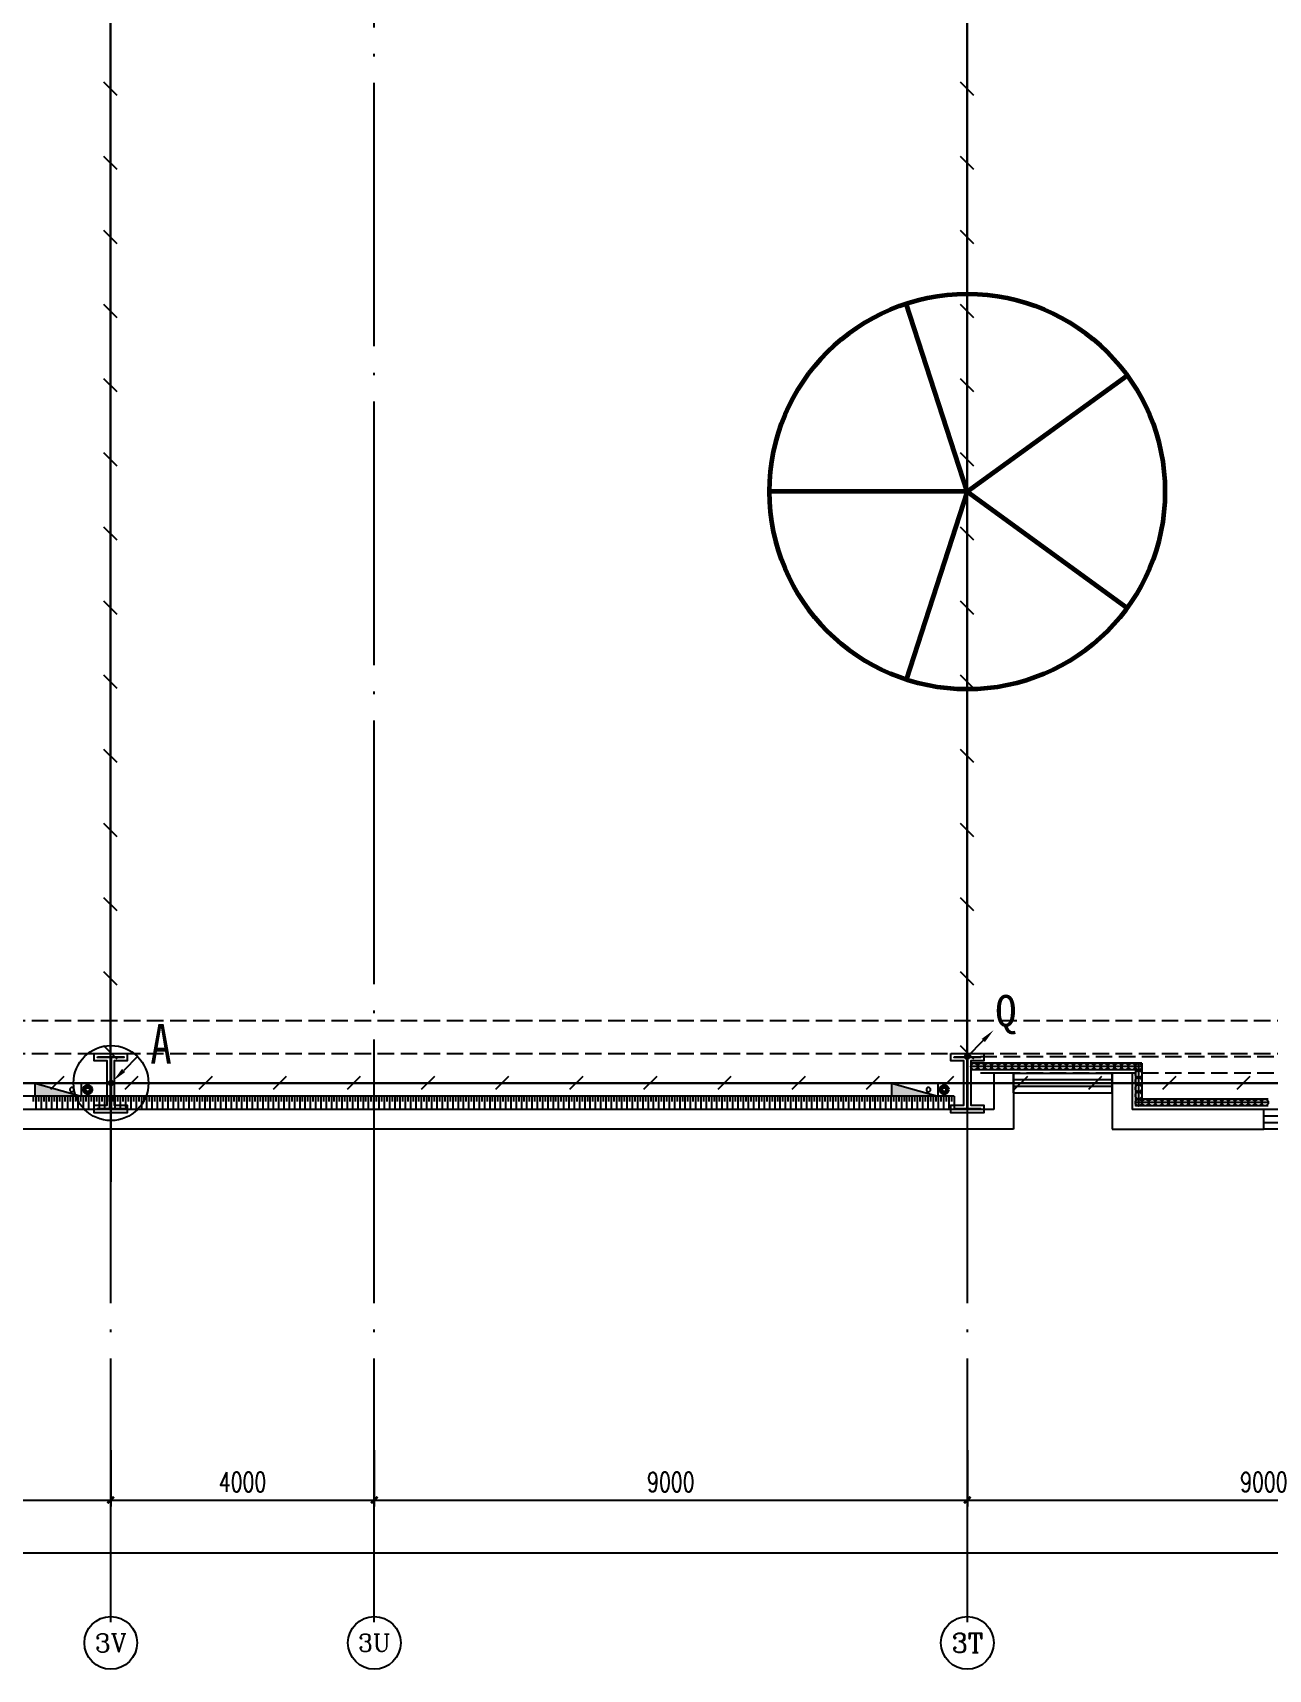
# Model space of a CAD drawing. Extents: x -1396510 to 1250330, y -1892470 to 1623980.
# Drawn here: x -296038 to -277287, y -1655320 to -1630485 of the extents above; entities that cross this region are included whole.
import ezdxf
from ezdxf.enums import TextEntityAlignment as Align

# ---------------------------------------------------------------- set-up
doc = ezdxf.new("R2010")
doc.units = 0
doc.header["$LTSCALE"] = 1000
doc.header["$MEASUREMENT"] = 0
for name, pattern in [('CENTER2', [1.125, 0.75, -0.125, 0.125, -0.125]), ('DASH', [0.35, 0.25, -0.1]), ('DOTE', [2.42, 2, -0.2, 0.02, -0.2])]:
    doc.linetypes.add(name, pattern=pattern)
doc.layers.get('Defpoints').update_dxf_attribs({"color": 210})
for name, color, linetype in [('99平面图例外参$0$A-HATCH-2', 251, 'Continuous'), ('A-AXIS-D', 1, 'Continuous'), ('A-AXIS-DOTE', 14, 'DOTE'), ('A-HATCH-2', 251, 'Continuous'), ('A-HRAIL', 173, 'Continuous'), ('A-LIN-V', 9, 'Continuous'), ('A-SFCE', 30, 'Continuous'), ('A-WINDOW', 140, 'Continuous'), ('AS-COLN', 6, 'Continuous'), ('AS-WALL', 40, 'Continuous'), ('LWIRE', 4, 'Continuous'), ('SB_ZF消火栓', 10, 'Continuous'), ('SB_ZF消火栓M', 10, 'Continuous'), ('SHTLN', 4, 'Continuous'), ('TEL_TEXT', 7, 'Continuous'), ('WIRE-接地', 4, 'Continuous'), ('WIRE-照明', 1, 'Continuous'), ('建-窗', 4, 'Continuous')]:
    doc.layers.add(name, color=color, linetype=linetype)
doc.layers.add('A-云线2', color=3, linetype='Continuous', plot=False)
doc.layers.add('LG-ZF消防', color=1, linetype='Continuous', lineweight=60)
doc.styles.add('-宋体', font='', dxfattribs={"width": 0.8})
doc.styles.add('_TCH_AXIS', font='COMPLEX', dxfattribs={"bigfont": 'GBCBIG'})
doc.styles.add('_TCH_DIM_T3', font='SIMPLEX', dxfattribs={"width": 0.705882, "bigfont": 'GBCBIG'})
doc.styles.get("Standard").update_dxf_attribs({"font": 'gbenor.shx', "bigfont": 'gbcbig.shx'})
doc.styles.add('宋体', font='')
doc.styles.get('-宋体').set_extended_font_data('SimSun')
doc.styles.get('宋体').set_extended_font_data('SimSun')
doc.dimstyles.new('_TCH_ARCH&&100', dxfattribs={"dimtxt": 297.5, "dimasz": 100, "dimexe": 100, "dimexo": 100, "dimgap": 126.25, "dimtad": 1, "dimdec": 0, "dimzin": 0, "dimdsep": 46, "dimtxsty": '_TCH_DIM_T3', "dimblk": 'ARCHTICK', "dimcen": 0.09, "dimclrt": 7, "dimazin": 2, "dimtfac": 1, "dimtdec": 0, "dimtix": 1, "dimtmove": 2, "dimatfit": 3, "dimfxl": 0, "dimtolj": 1, "dimtzin": 0, "dimarcsym": 0})

# ---------------------------------------------------------------- blocks, each defined once
blk = doc.blocks.new('4324324')
at = {"layer": 'A-HATCH-2', "color": 8, "linetype": 'DASH'}
for p, q in [((-312854, 549870), (-138054, 549870)), ((-312854, 549370), (-138054, 549370))]:
    blk.add_line(p, q, dxfattribs=at)
blk = doc.blocks.new('w4324324')
at = {"layer": 'A-HATCH-2', "color": 0, "lineweight": 60}
for q in [(-1694760, 686605), (-1697614, 684532), (-1691907, 684532), (-1696524, 681178), (-1692997, 681178)]:
    blk.add_line((-1694760, 683605), q, dxfattribs=at)
blk.add_circle((-1694760, 683605), 3000, dxfattribs=at)
blk = doc.blocks.new('342343')
at = {"layer": 'A-LIN-V', "color": 8}
blk.add_blockref('w4324324', (1030710, 81556), dxfattribs=at)
blk = doc.blocks.new('w42343243')
at = {"layer": 'A-HATCH-2', "color": 8}
blk.add_lwpolyline([(-165104, 621070), (-164604, 621070), (-164604, 620958), (-164800, 620958), (-164800, 620282), (-164604, 620282), (-164604, 620170), (-165104, 620170), (-165104, 620282), (-164908, 620282), (-164908, 620958), (-165104, 620958)], close=True, dxfattribs=at)
at = {"layer": 'AS-COLN', "color": 3}
blk.add_lwpolyline([(-165054, 621020), (-164654, 621020), (-164654, 621008), (-164850, 621008), (-164850, 620232), (-164654, 620232), (-164654, 620220), (-165054, 620220), (-165054, 620232), (-164858, 620232), (-164858, 621008), (-165054, 621008)], close=True, dxfattribs=at)
blk = doc.blocks.new('42343')
at = {"layer": 'A-WINDOW'}
for p in [(-130000, -71700), (-117000, -71700)]:
    blk.add_blockref('w42343243', p, dxfattribs=at)
blk = doc.blocks.new('A$C5D961328')
at = {"layer": 'SB_ZF消火栓'}
blk.add_hatch(color=256, dxfattribs=at).paths.add_polyline_path([(0, 40), (700, 40), (700, 240)])
for p, q in [((700, 240), (0, 240)), ((0, 240), (0, 40)), ((700, 240), (0, 40)), ((0, 40), (700, 40)), ((700, 240), (700, 40))]:
    blk.add_line(p, q, dxfattribs=at)
at = {"layer": 'SB_ZF消火栓', "color": 1}
blk.add_circle((140, 140), 32.5, dxfattribs=at)
blk = doc.blocks.new('we42342343234')
at = {"layer": 'LG-ZF消防'}
for centre in [(-295204, 548820), (-282204, 548820)]:
    blk.add_circle(centre, 50, dxfattribs=at)
at = {"layer": 'SB_ZF消火栓M', "xscale": -1}
for p in [(-295304, 548680), (-282304, 548680)]:
    blk.add_blockref('A$C5D961328', p, dxfattribs=at)
blk = doc.blocks.new('_ArchTick')
at = {"color": 0, "linetype": 'ByBlock', "const_width": 0.4}
blk.add_lwpolyline([(-0.5, -0.5), (0.5, 0.5)], dxfattribs=at)
blk = doc.blocks.new('*D5800')
at = {"layer": 'A-AXIS-D', "color": 0, "lineweight": -2, "transparency": 16777216}
for p, q in [((9000, -77370), (9000, -78228)), ((18000, -77370), (18000, -78228)), ((9000, -78128), (18000, -78128))]:
    blk.add_line(p, q, dxfattribs=at)
at = {"layer": 'Defpoints', "color": 0, "transparency": 16777216}
for p in [(9000, -77270), (18000, -77270), (18000, -78128)]:
    blk.add_point(p, dxfattribs=at)
at = {"layer": 'A-AXIS-D', "color": 0, "lineweight": -2, "transparency": 16777216, "xscale": 100, "yscale": 100, "zscale": 100, "rotation": 180}
blk.add_blockref('_ArchTick', (9000, -78128), dxfattribs=at)
at = {"layer": 'A-AXIS-D', "color": 0, "lineweight": -2, "transparency": 16777216, "xscale": 100, "yscale": 100, "zscale": 100}
blk.add_blockref('_ArchTick', (18000, -78128), dxfattribs=at)
at = {"layer": 'A-AXIS-D', "color": 7, "transparency": 16777216, "insert": (13500, -77853), "char_height": 297.5, "attachment_point": 5, "style": '_TCH_DIM_T3'}
blk.add_mtext('\\A1;9000', dxfattribs=at)
blk = doc.blocks.new('*D5801')
at = {"layer": 'A-AXIS-D', "color": 0, "lineweight": -2, "transparency": 16777216}
for p, q in [((18000, -77370), (18000, -78228)), ((22000, -77370), (22000, -78228)), ((18000, -78128), (22000, -78128))]:
    blk.add_line(p, q, dxfattribs=at)
at = {"layer": 'Defpoints', "color": 0, "transparency": 16777216}
for p in [(18000, -77270), (22000, -77270), (22000, -78128)]:
    blk.add_point(p, dxfattribs=at)
at = {"layer": 'A-AXIS-D', "color": 0, "lineweight": -2, "transparency": 16777216, "xscale": 100, "yscale": 100, "zscale": 100, "rotation": 180}
blk.add_blockref('_ArchTick', (18000, -78128), dxfattribs=at)
at = {"layer": 'A-AXIS-D', "color": 0, "lineweight": -2, "transparency": 16777216, "xscale": 100, "yscale": 100, "zscale": 100}
blk.add_blockref('_ArchTick', (22000, -78128), dxfattribs=at)
at = {"layer": 'A-AXIS-D', "color": 7, "transparency": 16777216, "insert": (20000, -77853), "char_height": 297.5, "attachment_point": 5, "style": '_TCH_DIM_T3'}
blk.add_mtext('\\A1;4000', dxfattribs=at)
blk = doc.blocks.new('*D5802')
at = {"layer": 'A-AXIS-D', "color": 0, "lineweight": -2, "transparency": 16777216}
for p, q in [((22000, -77370), (22000, -78228)), ((31000, -77370), (31000, -78228)), ((22000, -78128), (31000, -78128))]:
    blk.add_line(p, q, dxfattribs=at)
at = {"layer": 'Defpoints', "color": 0, "transparency": 16777216}
for p in [(22000, -77270), (31000, -77270), (31000, -78128)]:
    blk.add_point(p, dxfattribs=at)
at = {"layer": 'A-AXIS-D', "color": 0, "lineweight": -2, "transparency": 16777216, "xscale": 100, "yscale": 100, "zscale": 100, "rotation": 180}
blk.add_blockref('_ArchTick', (22000, -78128), dxfattribs=at)
at = {"layer": 'A-AXIS-D', "color": 0, "lineweight": -2, "transparency": 16777216, "xscale": 100, "yscale": 100, "zscale": 100}
blk.add_blockref('_ArchTick', (31000, -78128), dxfattribs=at)
at = {"layer": 'A-AXIS-D', "color": 7, "transparency": 16777216, "insert": (26500, -77853), "char_height": 297.5, "attachment_point": 5, "style": '_TCH_DIM_T3'}
blk.add_mtext('\\A1;9000', dxfattribs=at)
blk = doc.blocks.new('*D5803')
at = {"layer": 'A-AXIS-D', "color": 0, "lineweight": -2, "transparency": 16777216}
for p, q in [((31000, -77370), (31000, -78228)), ((40000, -77370), (40000, -78228)), ((31000, -78128), (40000, -78128))]:
    blk.add_line(p, q, dxfattribs=at)
at = {"layer": 'Defpoints', "color": 0, "transparency": 16777216}
for p in [(31000, -77270), (40000, -77270), (40000, -78128)]:
    blk.add_point(p, dxfattribs=at)
at = {"layer": 'A-AXIS-D', "color": 0, "lineweight": -2, "transparency": 16777216, "xscale": 100, "yscale": 100, "zscale": 100, "rotation": 180}
blk.add_blockref('_ArchTick', (31000, -78128), dxfattribs=at)
at = {"layer": 'A-AXIS-D', "color": 0, "lineweight": -2, "transparency": 16777216, "xscale": 100, "yscale": 100, "zscale": 100}
blk.add_blockref('_ArchTick', (40000, -78128), dxfattribs=at)
at = {"layer": 'A-AXIS-D', "color": 7, "transparency": 16777216, "insert": (35500, -77853), "char_height": 297.5, "attachment_point": 5, "style": '_TCH_DIM_T3'}
blk.add_mtext('\\A1;9000', dxfattribs=at)
blk = doc.blocks.new('*D5830')
at = {"layer": 'A-AXIS-D', "color": 0, "lineweight": -2, "transparency": 16777216}
for p, q in [((-900, -77470), (-900, -79028)), ((184800, -77470), (184800, -79028)), ((-900, -78928), (184800, -78928))]:
    blk.add_line(p, q, dxfattribs=at)
at = {"layer": 'Defpoints', "color": 0, "transparency": 16777216}
for p in [(-900, -77370), (184800, -77370), (184800, -78928)]:
    blk.add_point(p, dxfattribs=at)
at = {"layer": 'A-AXIS-D', "color": 0, "lineweight": -2, "transparency": 16777216, "xscale": 100, "yscale": 100, "zscale": 100, "rotation": 180}
blk.add_blockref('_ArchTick', (-900, -78928), dxfattribs=at)
at = {"layer": 'A-AXIS-D', "color": 0, "lineweight": -2, "transparency": 16777216, "xscale": 100, "yscale": 100, "zscale": 100}
blk.add_blockref('_ArchTick', (184800, -78928), dxfattribs=at)
at = {"layer": 'A-AXIS-D', "color": 7, "transparency": 16777216, "insert": (91950, -78653), "char_height": 297.5, "attachment_point": 5, "style": '_TCH_DIM_T3'}
blk.add_mtext('\\A1;185700', dxfattribs=at)
blk = doc.blocks.new('WINDOW2DLIB$DYNSTYLE$00000005')
at = {"color": 0}
for points in [[(-0.5, 0.5), (-0.5, -0.5)], [(-0.5, 0.5), (0.5, 0.5)], [(0.5, -0.5), (0.5, 0.5)], [(0.5, 0.1667), (-0.5, 0.1667)], [(0.5, -0.1667), (-0.5, -0.1667)], [(-0.5, -0.5), (0.5, -0.5)]]:
    blk.add_lwpolyline(points, dxfattribs=at)
blk = doc.blocks.new('99平面图例外参$0$$LinePat$填挖边坡')
at = {"color": 0}
for p, q in [((0, 0), (0, -1500)), ((300, 0), (300, -600))]:
    blk.add_line(p, q, dxfattribs=at)
at = {"layer": 'Defpoints', "color": 0}
blk.add_point((600, 0), dxfattribs=at)
blk = doc.blocks.new('99平面图例外参$0$$LinePat$圆环')
for points in [[(0, 150), (300, 150)], [(0, 0), (300, 0)], [(0, -150), (300, -150)]]:
    blk.add_lwpolyline(points)
at = {"color": 0}
blk.add_circle((150, 0), 150, dxfattribs=at)
blk = doc.blocks.new('$TelecSys$00000008')
blk.add_line((0.4, 0.4), (-0.4, -0.4))
blk = doc.blocks.new('$TelecSys$00000078')
for p, q in [((1.15, 1.15), (0.55, 0.55)), ((0.104, 0.104), (0.104, 0.104)), ((-0.104, -0.104), (-0.104, -0.104))]:
    blk.add_line(p, q)
at = {"const_width": 0.142}
blk.add_lwpolyline([(-0.071, 0, 1), (0.071, 0, 1)], format="xyb", close=True, dxfattribs=at)
blk.add_solid([(0.62, 0.48), (0.48, 0.62), (0.1, 0.1)])
at = {"width": 0.8, "flags": 9}
blk.add_attdef('A', (0, 0), '', height=0.00002, dxfattribs=at)
blk = doc.blocks.new('$TelecSys$00000079')
for p, q in [((0.7, 0.7), (0, 0)), ((0.104, 0.104), (0.104, 0.104)), ((-0.104, -0.104), (-0.104, -0.104))]:
    blk.add_line(p, q)
at = {"const_width": 0.142}
blk.add_lwpolyline([(-0.071, 0, 1), (0.071, 0, 1)], format="xyb", close=True, dxfattribs=at)
blk.add_solid([(0.63, 0.77), (0.77, 0.63), (1.15, 1.15)])
at = {"width": 0.8, "flags": 9}
blk.add_attdef('A', (0, 0), '', height=0.00002, dxfattribs=at)
blk = doc.blocks.new('世赫3#厂房一层0821')
at = {"layer": 'A-AXIS-D'}
for centre in [(18000, -80296), (22000, -80296), (31000, -80296)]:
    blk.add_circle(centre, 400, dxfattribs=at)
at = {"layer": 'A-AXIS-DOTE', "color": 8, "ltscale": 2}
for p, q in [((18000, -79980), (18000, 5504)), ((22000, -79980), (22000, 5500)), ((31000, -79980), (31000, 5500)), ((190814.2, -71800), (-5155.8, -71800))]:
    blk.add_line(p, q, dxfattribs=at)
at = {"layer": 'A-LIN-V'}
for q in [(-400, -72000.1), (30800, -72188)]:
    blk.add_line((30800, -72000.1), q, dxfattribs=at)
at = {"layer": 'A-SFCE', "color": 2, "linetype": 'DASH'}
for p, q in [((39850, -71400.1), (31150, -71400.1)), ((39850, -71650.1), (31150, -71650.1))]:
    blk.add_line(p, q, dxfattribs=at)
at = {"layer": 'AS-WALL'}
for p, q in [((31700, -71650), (31400, -71650)), ((31400, -71650), (31400, -72200.1)), ((31700, -71950), (31700, -71650)), ((33500, -71650), (33200, -71650)), ((33200, -71650), (33200, -71950)), ((33500, -71650), (33500, -72200.1)), ((31700, -71950), (31700, -72500.1)), ((33200, -71950), (33200, -72200)), ((31400, -72200.1), (-600, -72200.1)), ((33200, -72200), (33200, -72200)), ((33200, -72200), (33200, -72500)), ((35500, -72200.1), (33500, -72200.1)), ((35500, -72500.1), (35500, -72200.1)), ((31700, -72500.1), (-900, -72500.1)), ((33200, -72500), (33350, -72500)), ((33350, -72500.1), (35500, -72500.1))]:
    blk.add_line(p, q, dxfattribs=at)
at = {"layer": '99平面图例外参$0$A-HATCH-2', "color": 203, "xscale": -0.1335034007147995, "yscale": 0.1333333333333333, "zscale": 0.1333333333333333, "rotation": 9.563318506210876e-10}
for p in [(16862.2, -72000.1), (16942.3, -72000.1), (17022.4, -72000.1), (17102.6, -72000.1), (17182.7, -72000.1), (17262.8, -72000.1), (17342.9, -72000.1), (17423, -72000.1), (17503.1, -72000.1), (17583.2, -72000.1), (17663.3, -72000.1), (17743.4, -72000.1), (17823.5, -72000.1), (17903.6, -72000.1), (17983.7, -72000.1), (18063.8, -72000.1), (18143.9, -72000.1), (18224, -72000.1), (18304.1, -72000.1), (18384.2, -72000.1), (18464.3, -72000.1), (18544.4, -72000.1), (18624.5, -72000.1), (18704.6, -72000.1), (18784.7, -72000.1), (18864.8, -72000.1), (18944.9, -72000.1), (19025, -72000.1), (19105.1, -72000.1), (19185.2, -72000.1), (19265.3, -72000.1), (19345.4, -72000.1), (19425.5, -72000.1), (19505.6, -72000.1), (19585.7, -72000.1), (19665.8, -72000.1), (19745.9, -72000.1), (19826, -72000.1), (19906.1, -72000.1), (19986.2, -72000.1), (20066.3, -72000.1), (20146.4, -72000.1), (20226.5, -72000.1), (20306.6, -72000.1), (20386.7, -72000.1), (20466.8, -72000.1), (20546.9, -72000.1), (20627, -72000.1), (20707.1, -72000.1), (20787.2, -72000.1), (20867.3, -72000.1), (20947.4, -72000.1), (21027.6, -72000.1), (21107.7, -72000.1), (21187.8, -72000.1), (21267.9, -72000.1), (21348, -72000.1), (21428.1, -72000.1), (21508.2, -72000.1), (21588.3, -72000.1), (21668.4, -72000.1), (21748.5, -72000.1), (21828.6, -72000.1), (21908.7, -72000.1), (21988.8, -72000.1), (22068.9, -72000.1), (22149, -72000.1), (22229.1, -72000.1), (22309.2, -72000.1), (22389.3, -72000.1), (22469.4, -72000.1), (22549.5, -72000.1), (22629.6, -72000.1), (22709.7, -72000.1), (22789.8, -72000.1), (22869.9, -72000.1), (22950, -72000.1), (23030.1, -72000.1), (23110.2, -72000.1), (23190.3, -72000.1), (23270.4, -72000.1), (23350.5, -72000.1), (23430.6, -72000.1), (23510.7, -72000.1), (23590.8, -72000.1), (23670.9, -72000.1), (23751, -72000.1), (23831.1, -72000.1), (23911.2, -72000.1), (23991.3, -72000.1), (24071.4, -72000.1), (24151.5, -72000.1), (24231.6, -72000.1), (24311.7, -72000.1), (24391.8, -72000.1), (24471.9, -72000.1), (24552, -72000.1), (24632.1, -72000.1), (24712.2, -72000.1), (24792.3, -72000.1), (24872.4, -72000.1), (24952.6, -72000.1), (25032.7, -72000.1), (25112.8, -72000.1), (25192.9, -72000.1), (25273, -72000.1), (25353.1, -72000.1), (25433.2, -72000.1), (25513.3, -72000.1), (25593.4, -72000.1), (25673.5, -72000.1), (25753.6, -72000.1), (25833.7, -72000.1), (25913.8, -72000.1), (25993.9, -72000.1), (26074, -72000.1), (26154.1, -72000.1), (26234.2, -72000.1), (26314.3, -72000.1), (26394.4, -72000.1), (26474.5, -72000.1), (26554.6, -72000.1), (26634.7, -72000.1), (26714.8, -72000.1), (26794.9, -72000.1), (26875, -72000.1), (26955.1, -72000.1), (27035.2, -72000.1), (27115.3, -72000.1), (27195.4, -72000.1), (27275.5, -72000.1), (27355.6, -72000.1), (27435.7, -72000.1), (27515.8, -72000.1), (27595.9, -72000.1), (27676, -72000.1), (27756.1, -72000.1), (27836.2, -72000.1), (27916.3, -72000.1), (27996.4, -72000.1), (28076.5, -72000.1), (28156.6, -72000.1), (28236.7, -72000.1), (28316.8, -72000.1), (28396.9, -72000.1), (28477, -72000.1), (28557.1, -72000.1), (28637.2, -72000.1), (28717.3, -72000.1), (28797.4, -72000.1), (28877.6, -72000.1), (28957.7, -72000.1), (29037.8, -72000.1), (29117.9, -72000.1), (29198, -72000.1), (29278.1, -72000.1), (29358.2, -72000.1), (29438.3, -72000.1), (29518.4, -72000.1), (29598.5, -72000.1), (29678.6, -72000.1), (29758.7, -72000.1), (29838.8, -72000.1), (29918.9, -72000.1), (29999, -72000.1), (30079.1, -72000.1), (30159.2, -72000.1), (30239.3, -72000.1), (30319.4, -72000.1), (30399.5, -72000.1), (30479.6, -72000.1), (30559.7, -72000.1), (30639.8, -72000.1), (30719.9, -72000.1), (30800, -72000.1)]:
    blk.add_blockref('99平面图例外参$0$$LinePat$填挖边坡', p, dxfattribs=at)
at = {"layer": 'A-HRAIL', "yscale": 0.3333333333111111, "zscale": 0.3333333333111111}
for p, xscale, rotation in [((31157.8, -71549.9), 0.3461333288160676, 180), ((31261.7, -71549.9), 0.3461333288160676, 180), ((31365.5, -71549.9), 0.3461333288160676, 180), ((31469.4, -71549.9), 0.3461333288160676, 180), ((31573.2, -71549.9), 0.3461333288160676, 180), ((31677, -71549.9), 0.3461333288160676, 180), ((31780.9, -71549.9), 0.3461333288160676, 180), ((31884.7, -71549.9), 0.3461333288160676, 180), ((31988.6, -71549.9), 0.3461333288160676, 180), ((32092.4, -71549.9), 0.3461333288160676, 180), ((32196.2, -71549.9), 0.3461333288160676, 180), ((32300.1, -71549.9), 0.3461333288160676, 180), ((32403.9, -71549.9), 0.3461333288160676, 180), ((32507.8, -71549.9), 0.3461333288160676, 180), ((32611.6, -71549.9), 0.3461333288160676, 180), ((32715.4, -71549.9), 0.3461333288160676, 180), ((32819.3, -71549.9), 0.3461333288160676, 180), ((32923.1, -71549.9), 0.3461333288160676, 180), ((33027, -71549.9), 0.3461333288160676, 180), ((33130.8, -71549.9), 0.3461333288160676, 180), ((33234.6, -71549.9), 0.3461333288160676, 180), ((33338.5, -71549.9), 0.3461333288160676, 180), ((33442.3, -71549.9), 0.3461333288160676, 180), ((33546.2, -71549.9), 0.3461333288160676, 180), ((33650, -71549.9), 0.3461333288160676, 180), ((33600, -71499.9), 0.3611111226889233, 270), ((33600, -71608.3), 0.3611111226889233, 270), ((33600, -71716.6), 0.3611111226889233, 270), ((33600, -71824.9), 0.3611111226889233, 270), ((33600, -71933.3), 0.3611111226889233, 270), ((33600, -72041.6), 0.3611111226889233, 270), ((33650.8, -72093.9), 0.3361633151507422, 180.0000000002036), ((33751.7, -72093.9), 0.3361633151507422, 180.0000000002036), ((33852.5, -72093.9), 0.3361633151507422, 180.0000000002036), ((33953.4, -72093.9), 0.3361633151507422, 180.0000000002036), ((34054.2, -72093.9), 0.3361633151507422, 180.0000000002036), ((34155.1, -72093.9), 0.3361633151507422, 180.0000000002036), ((34255.9, -72093.9), 0.3361633151507422, 180.0000000002036), ((34356.8, -72093.9), 0.3361633151507422, 180.0000000002036), ((34457.6, -72093.9), 0.3361633151507422, 180.0000000002036), ((34558.5, -72093.9), 0.3361633151507422, 180.0000000002036), ((34659.3, -72093.9), 0.3361633151507422, 180.0000000002036), ((34760.2, -72093.9), 0.3361633151507422, 180.0000000002036), ((34861, -72093.9), 0.3361633151507422, 180.0000000002036), ((34961.9, -72093.9), 0.3361633151507422, 180.0000000002036), ((35062.7, -72093.9), 0.3361633151507422, 180.0000000002036), ((35163.6, -72093.9), 0.3361633151507422, 180.0000000002036), ((35264.4, -72093.9), 0.3361633151507422, 180.0000000002036), ((35365.3, -72093.9), 0.3361633151507422, 180.0000000002036), ((35466.1, -72093.9), 0.3361633151507422, 180.0000000002036), ((35567, -72093.9), 0.3361633151507422, 180.0000000002036)]:
    blk.add_blockref('99平面图例外参$0$$LinePat$圆环', p, dxfattribs=dict(at, xscale=xscale, rotation=rotation))
at = {"layer": 'A-LIN-V', "color": 8, "rotation": 90}
blk.add_blockref('342343', (796160.7, 601225), dxfattribs=at)
at = {"layer": 'A-WINDOW'}
for name in ['42343', '4324324']:
    blk.add_blockref(name, (312854.2, -620720), dxfattribs=at)
at = {"layer": 'SB_ZF消火栓'}
blk.add_blockref('we42342343234', (312854.2, -620720), dxfattribs=at)
at = {"layer": '建-窗', "yscale": -300, "zscale": 300}
for p, xscale, rotation in [((32450, -71800), -1500, 180.0000000000445), ((42100, -72350.1), 13200, 179.9999999996995)]:
    blk.add_blockref('WINDOW2DLIB$DYNSTYLE$00000005', p, dxfattribs=dict(at, xscale=xscale, rotation=rotation))
at = {"layer": 'A-AXIS-D', "color": 7, "style": '_TCH_AXIS'}
for s, height, p, p2 in [('3V', 276.42, (17756.5, -80434.2), (18243.5, -80434.2)), ('3U', 265.5, (21753.5, -80428.8), (22246.5, -80428.8)), ('3T', 294.28, (30761.8, -80443.2), (31238.2, -80443.2))]:
    blk.add_text(s, height=height, dxfattribs=at).set_placement(p, p2, align=Align.FIT)
at = {"layer": 'A-AXIS-D'}
for base, p1, p2, picture, middle in [((184800, -78927.8), (-900, -77369.8), (184800, -77369.8), '*D5830', (91950, -78652.8)), ((18000, -78127.8), (9000, -77269.8), (18000, -77269.8), '*D5800', (13500, -77852.8)), ((22000, -78127.8), (18000, -77269.8), (22000, -77269.8), '*D5801', (20000, -77852.8)), ((31000, -78127.8), (22000, -77269.8), (31000, -77269.8), '*D5802', (26500, -77852.8)), ((40000, -78127.8), (31000, -77269.8), (40000, -77269.8), '*D5803', (35500, -77852.8))]:
    dim = blk.add_linear_dim(base=base, p1=p1, p2=p2, angle=0, dimstyle='_TCH_ARCH&&100', dxfattribs=at)
    dim.commit()
    dim.dimension.update_dxf_attribs({"geometry": picture, "text_midpoint": middle, "dimtype": 161})

msp = doc.modelspace()

# ---------------------------------------------------------------- linework, layer by layer
at = {"layer": 'WIRE-接地', "linetype": 'CENTER2', "const_width": 35}
for points in [[(-312858.2, -1646424), (-128850.2, -1646424), (-128850.2, -1574624), (-294858.2, -1574624)], [(-294858.2, -1574624), (-294858.2, -1646424)], [(-281858.2, -1574624), (-281858.2, -1646424)], [(-294850.2, -1647924), (-294850.2, -1646424)]]:
    msp.add_lwpolyline(points, dxfattribs=at)
at = {"layer": 'WIRE-照明', "color": 6, "linetype": 'Continuous'}
msp.add_circle((-294850.2, -1646424), 569.2, dxfattribs=at)

# ---------------------------------------------------------------- block references
at = {"layer": 'A-云线2'}
msp.add_blockref('世赫3#厂房一层0821', (-312854.2, -1574624), dxfattribs=at)
at = {"layer": 'LWIRE', "xscale": -350, "yscale": 350, "zscale": 350, "rotation": 270}
msp.add_blockref('$TelecSys$00000079', (-281858.2, -1646024), dxfattribs=at)
at = {"layer": 'LWIRE', "xscale": 350, "yscale": 350, "zscale": 350}
msp.add_blockref('$TelecSys$00000078', (-294850.2, -1646424), dxfattribs=at)
at = {"layer": 'SHTLN', "xscale": 250, "yscale": 250, "zscale": 250, "rotation": 269.9999999999998}
for p in [(-294858.2, -1631336.5), (-281858.2, -1631336.5), (-294858.2, -1632461.5), (-281858.2, -1632461.5), (-294858.2, -1633586.5), (-281858.2, -1633586.5), (-294858.2, -1634711.5), (-281858.2, -1634711.5), (-294858.2, -1635836.5), (-281858.2, -1635836.5), (-294858.2, -1636961.5), (-281858.2, -1636961.5), (-294858.2, -1638086.5), (-281858.2, -1638086.5), (-294858.2, -1639211.5), (-281858.2, -1639211.5), (-294858.2, -1640336.5), (-281858.2, -1640336.5), (-294858.2, -1641461.5), (-281858.2, -1641461.5), (-294858.2, -1642586.5), (-281858.2, -1642586.5), (-294858.2, -1643711.5), (-281858.2, -1643711.5), (-294858.2, -1644836.5), (-281858.2, -1644836.5), (-294858.2, -1645961.5), (-281858.2, -1645961.5)]:
    msp.add_blockref('$TelecSys$00000008', p, dxfattribs=at)
at = {"layer": 'SHTLN', "xscale": 250, "yscale": 250, "zscale": 250}
for p in [(-295666.7, -1646424), (-294541.7, -1646424), (-293416.7, -1646424), (-292291.7, -1646424), (-291166.7, -1646424), (-290041.7, -1646424), (-288916.7, -1646424), (-287791.7, -1646424), (-286666.7, -1646424), (-285541.7, -1646424), (-284416.7, -1646424), (-283291.7, -1646424), (-282166.7, -1646424), (-281041.7, -1646424), (-279916.7, -1646424), (-278791.7, -1646424), (-277666.7, -1646424)]:
    msp.add_blockref('$TelecSys$00000008', p, dxfattribs=at)

# ---------------------------------------------------------------- texts
at = {"layer": 'TEL_TEXT', "style": '宋体'}
msp.add_text('Q', height=478.5, dxfattribs=at).set_placement((-281431.8, -1645566.1))
at = {"layer": 'TEL_TEXT', "style": '-宋体', "width": 0.8}
msp.add_text('A', height=600, dxfattribs=at).set_placement((-294254.4, -1646128.9))

doc.saveas('drawing.dxf')
